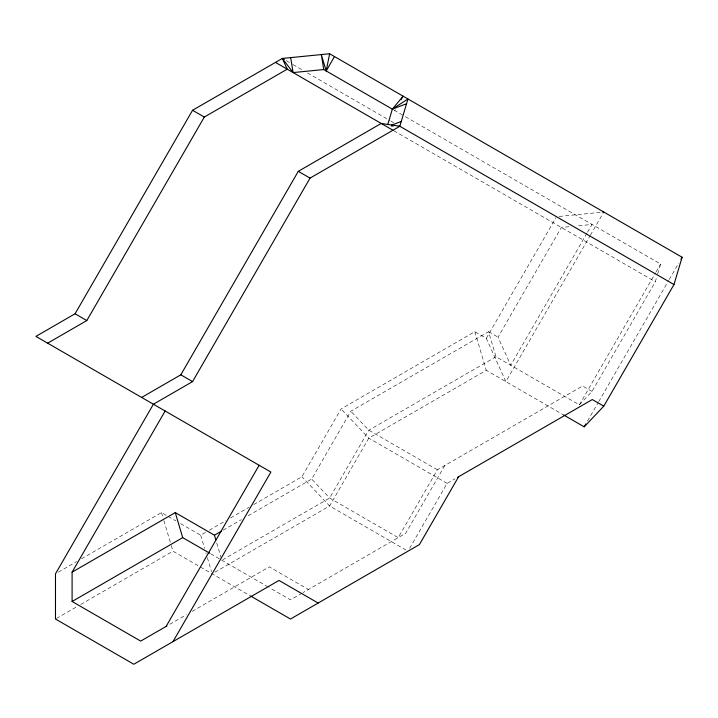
<?xml version="1.0" encoding="UTF-8"?>
<svg xmlns="http://www.w3.org/2000/svg" width="718" height="718" viewBox="0 0 718 718"><rect width="100%" height="100%" fill="white"/><g stroke="black" fill="none" stroke-linecap="round" stroke-linejoin="round"><path stroke-width="0.54" stroke-dasharray="3.59 2.69" d="M248.123 515.757L311.666 479.068L350.833 411.234L488.572 331.707L496.012 356.738L579.327 404.844L592.027 391.436L655.355 281.734L656.997 276.206M657.661 273.989L660.614 264.036L404.485 116.154M394.783 110.554L395.295 109.657M253.714 504.583L301.937 476.743L341.095 408.91L474.813 331.707L486.283 338.331L505.867 381.617L589.783 236.258M486.283 338.331L555.938 217.68M586.974 233.171L510.731 365.238L498.032 337.164L561.368 227.471L570.945 226.52M592.027 391.436L582.567 385.979L437.388 469.796L398.221 537.629L329.625 498.032L311.666 479.068M444.828 465.497L405.661 533.33L303.086 592.556M587.539 232.201L592.027 224.438L576.698 225.955M409.637 548.292L447.117 483.367L455.006 478.807M590.349 235.289L603.775 212.034M579.327 404.844L655.57 272.777M656.135 271.808L660.614 264.036M587.548 421.017L598.175 402.61M598.74 401.64L668.673 280.514M669.23 279.544L678.743 263.066M58.373 572.138L76.682 561.566M81.502 558.784L161.505 512.598L167.231 515.901M496.012 356.738L368.792 430.19L329.625 498.032L222.84 559.681M56.453 618.467L76.844 606.692M80.73 604.457L172.975 551.2L251.3 596.416M180.604 523.628L200.663 535.206L205.492 532.424M209.342 530.198L225.739 520.73M230.568 517.947L248.886 507.366M564.608 415.534L486.283 370.308L368.792 438.142L329.625 505.975L214.081 572.686M223.092 530.207L241.392 519.644M169.798 624.283L186.339 614.734M192.119 611.404L269.259 566.861L308.426 589.478M302.116 593.113L290.467 599.844L269.447 587.71M559.125 216.45L600.49 212.357M391.077 126.664L393.464 126.556M394.101 110.159L403.516 115.589M286.231 60.671L292.038 64.028M293.007 64.584L302.7 70.176M307.537 72.976L389.883 120.516M390.852 121.073L393.751 122.751M393.868 130.766L655.355 281.734M488.572 331.707L498.032 337.164M437.388 469.796L368.792 430.19L350.833 411.234M447.117 483.367L368.792 438.142L341.095 408.91M406.02 550.078L329.625 505.975L301.937 476.743M168.191 516.457L175.829 520.873M210.724 553.802L268.496 587.162M474.813 331.707L486.283 370.308M216.755 543.032L220.938 557.114M200.663 535.206L204.567 548.346M205.922 552.896L206.165 553.704M207.358 557.724L211.496 571.663M161.505 512.598L163.094 517.956M163.892 520.64L170.507 542.889M171.297 545.563L172.975 551.2"/><path stroke-width="1.08" d="M392.952 109.495L323.755 69.547L321.323 54.577L326.187 70.947L329.625 53.751L282.353 58.436L192.559 110.276L75.067 313.775L35.9 336.392L270.883 472.058L172.975 641.641M387.747 124.618L392.342 109.163L403.085 96.158L401.012 99.757M318.155 603.039L278.997 580.431L133.808 664.249L55.483 619.033L55.483 573.808L153.392 404.225L192.559 381.608L310.041 178.109L399.845 126.269L407.959 98.967L392.351 109.145L406.532 103.769M563.881 415.112L584.192 426.833L603.775 406.164L673.987 284.543L682.1 257.25L329.625 53.751M47.648 343.168L86.815 320.56L204.307 117.061L287.218 69.188L282.353 58.436L284.292 59.549M326.187 70.947L334.498 56.56M141.643 397.44L180.801 374.823L298.293 171.324L381.213 123.451L399.845 126.269L673.987 284.543M166.89 625.97L140.692 641.093L72.096 601.487L72.096 572.156L165.14 411.01M166.091 626.428L259.135 465.273M458.587 476.743L419.429 544.576L290.467 619.033L250.815 596.137M584.192 426.833L585.87 423.925M680.978 259.189L682.1 257.25M72.096 572.156L175.264 512.598L214.431 535.206L215.822 539.9M72.096 601.487L182.704 537.629L209.755 553.246M214.431 535.206L221.171 531.32M457.716 477.246L592.305 399.54L603.775 406.164M391.516 125.165L401.272 121.468M282.353 58.436L293.097 72.581L323.719 69.547M602.788 212.124L603.775 212.034M398.248 126.341L399.845 126.269M275.47 62.403L392.961 130.236M192.559 110.276L204.307 117.061M298.293 171.324L310.041 178.109M75.067 313.775L86.815 320.56M180.801 374.823L192.559 381.608M175.264 512.598L182.704 537.629M290.664 57.611L293.097 72.581"/></g></svg>
